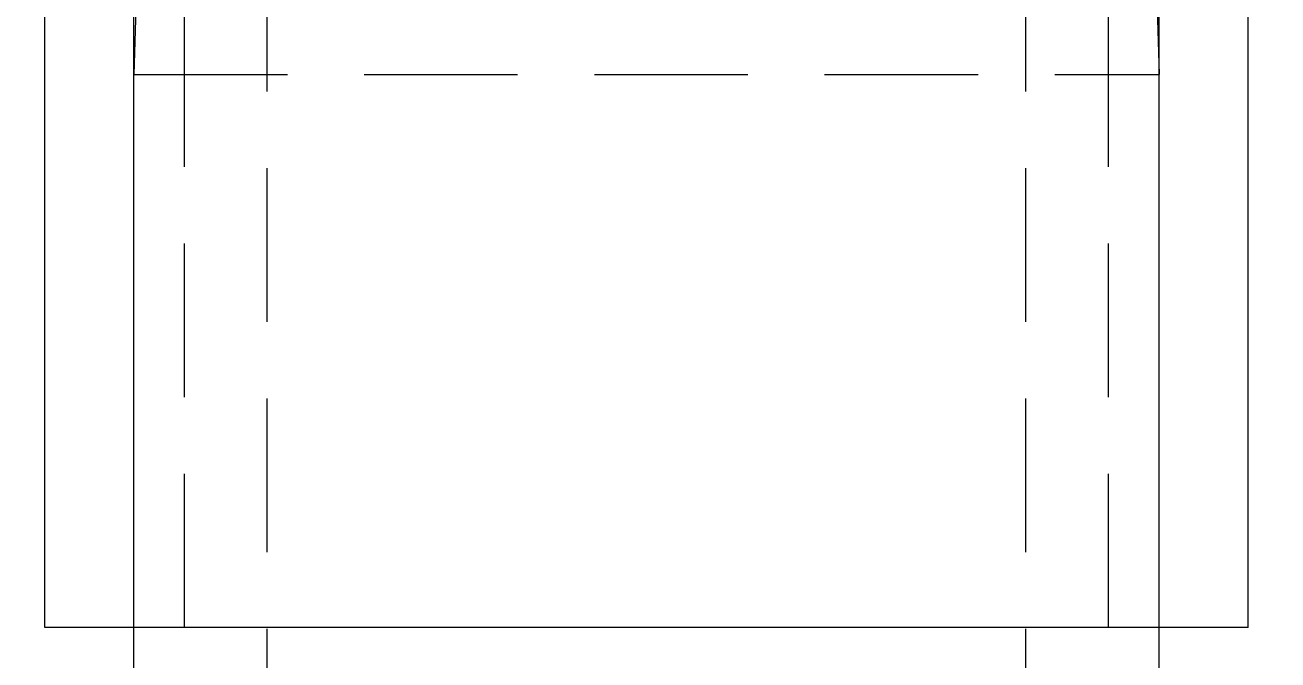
# Model space of a CAD drawing. Header units: millimetres. Extents: x -46397 to 283259, y -8690 to 23983.
# Drawn here: x 9981.51 to 10022.32, y 8272.74 to 8293.41 of the extents above; entities that cross this region are included whole.
import ezdxf

# ---------------------------------------------------------------- set-up
doc = ezdxf.new("R2010")
doc.units = ezdxf.units.MM
doc.linetypes.add('CENTER', pattern=[2, 1.25, -0.25, 0.25, -0.25])
doc.linetypes.add('HIDDENX2', pattern=[0.75, 0.5, -0.25])
doc.layers.get('Defpoints').update_dxf_attribs({"lineweight": 0})
for name, color, linetype, lineweight in [('DUONGCHINH', 7, 'Continuous', 25), ('DUONGTAM', 1, 'CENTER', 0), ('PHANTOM 2', 8, 'Continuous', 0)]:
    doc.layers.add(name, color=color, linetype=linetype, lineweight=lineweight)
doc.styles.add('GHI CHÚ 1', font='isocp_IV25.ttf', dxfattribs={"width": 0.8})
doc.dimstyles.new('1-30SCALE', dxfattribs={"dimtxt": 75, "dimasz": 75, "dimexe": 37.5, "dimexo": 30, "dimgap": 30, "dimtad": 1, "dimtoh": 1, "dimdec": 0, "dimdsep": 46, "dimtxsty": 'GHI CHÚ 1', "dimcen": 0.09, "dimclrd": 256, "dimclre": 256, "dimclrt": 2, "dimadec": 0, "dimazin": 0, "dimtfac": 1, "dimtdec": 0, "dimtofl": 0, "dimtmove": 0, "dimatfit": 3, "dimfxl": 1, "dimlwd": 0, "dimlwe": 0, "dimarcsym": 0})

# ---------------------------------------------------------------- blocks, each defined once
blk = doc.blocks.new('A$C3d023de0')
at = {"color": 3, "linetype": 'HIDDENX2', "lineweight": 0, "ltscale": 100}
blk.add_lwpolyline([(-600, 1954.614), (-600, 2004.629, -0.284518), (-488.321, 2187.926, -0.238987), (488.321, 2187.926, -0.284518), (600, 2004.629), (600, 1954.614)], format="xyb", dxfattribs=at)
at = {"layer": 'DUONGCHINH', "color": 2, "ltscale": 10}
blk.add_lwpolyline([(-606, 1954.614), (-606, 2004.607, -0.28449), (-491.034, 2193.278, -0.238987), (491.034, 2193.278, -0.28449), (606, 2004.607), (606, 1954.614)], format="xyb", close=True, dxfattribs=at)
blk = doc.blocks.new('q kjekjas ad')
at = {"color": 1, "linetype": 'HIDDENX2', "lineweight": 0, "ltscale": 10, "extrusion": (0, 1, 0)}
for p, q in [((-4460.704, 2044.747), (-4461.782, 2010.249)), ((-4457.439, 1867.191), (-4457.439, 2044.747)), ((-4432.726, 1867.191), (-4432.726, 2044.747)), ((-4429.46, 2044.747), (-4428.382, 2010.249)), ((-4460.136, 1992.238), (-4460.136, 2039.28)), ((-4430.029, 1992.238), (-4430.029, 2039.28)), ((-4461.782, 2010.249), (-4428.382, 2010.249))]:
    blk.add_line(p, q, dxfattribs=at)
at = {"color": 2, "linetype": 'Continuous', "lineweight": 0, "ltscale": 10, "extrusion": (0, 1, 0)}
for p, q in [((-4464.683, 1992.238), (-4464.683, 2039.28)), ((-4461.782, 1867.191), (-4461.782, 2039.28)), ((-4428.382, 1867.191), (-4428.382, 2039.28)), ((-4425.481, 1992.238), (-4425.481, 2039.28)), ((-4425.481, 1992.238), (-4464.683, 1992.238))]:
    blk.add_line(p, q, dxfattribs=at)
blk = doc.blocks.new('*D1643')
at = {"layer": 'Defpoints', "color": 0, "transparency": 16777216}
for p in [(9680.335, 8741.787, -1.499), (11942.21, 8741.787), (10121.835, 3758.556, -1.499)]:
    blk.add_point(p, dxfattribs=at)
at = {"layer": 'PHANTOM 2', "linetype": 'Continuous', "lineweight": 0, "transparency": 16777216}
for p, q in [((9710.335, 8741.787), (11972.21, 8741.787)), ((11942.21, 3848.556), (11942.21, 8651.787)), ((10151.835, 3758.556), (11972.21, 3758.556))]:
    blk.add_line(p, q, dxfattribs=at)
at = {"layer": 'PHANTOM 2', "transparency": 16777216}
for points in [[(11927.21, 8651.787), (11957.21, 8651.787), (11942.21, 8741.787)], [(11927.21, 3848.556), (11957.21, 3848.556), (11942.21, 3758.556)]]:
    blk.add_solid(points, dxfattribs=at)
at = {"layer": 'PHANTOM 2', "color": 2, "transparency": 16777216, "insert": (11862.672, 6250.172), "char_height": 95, "attachment_point": 5, "rotation": 90, "style": 'GHI CHÚ 1'}
blk.add_mtext('4983', dxfattribs=at)

msp = doc.modelspace()

# ---------------------------------------------------------------- linework, layer by layer
at = {"layer": 'DUONGTAM', "color": 5, "lineweight": 0, "ltscale": 100, "elevation": -1.499}
msp.add_lwpolyline([(8790.835, 8236.238), (8790.835, 6736.238), (8790.835, 6686.412, 0.284296), (8933.193, 6452.978, 0.238987), (9960.476, 6452.977, 0.284296), (10102.835, 6686.412), (10102.835, 6736.238), (10102.835, 8236.238), (10102.835, 8286.064, 0.284296), (9960.477, 8519.498, 0.238987), (8933.194, 8519.499, 0.284296), (8790.835, 8286.064)], format="xyb", close=True, dxfattribs=at)

# ---------------------------------------------------------------- block references
for name, p in [('q kjekjas ad', (14446.835, 6281.556, -1.499)), ('A$C3d023de0', (9446.835, 6281.556, -1.499))]:
    msp.add_blockref(name, p)

# ---------------------------------------------------------------- dimensions: what is measured, and where the dimension line sits
at = {"layer": 'PHANTOM 2'}
dim = msp.add_linear_dim(base=(11942.21, 8741.787), p1=(10121.835, 3758.556, -1.499), p2=(9680.335, 8741.787, -1.499), angle=90, dimstyle='1-30SCALE', override={"dimtxt": 95, "dimasz": 90, "dimexe": 30, "dimtmove": 1}, dxfattribs=at)
dim.commit()
dim.dimension.update_dxf_attribs({"geometry": '*D1643', "text_midpoint": (11862.672, 6250.172)})

doc.saveas('drawing.dxf')
